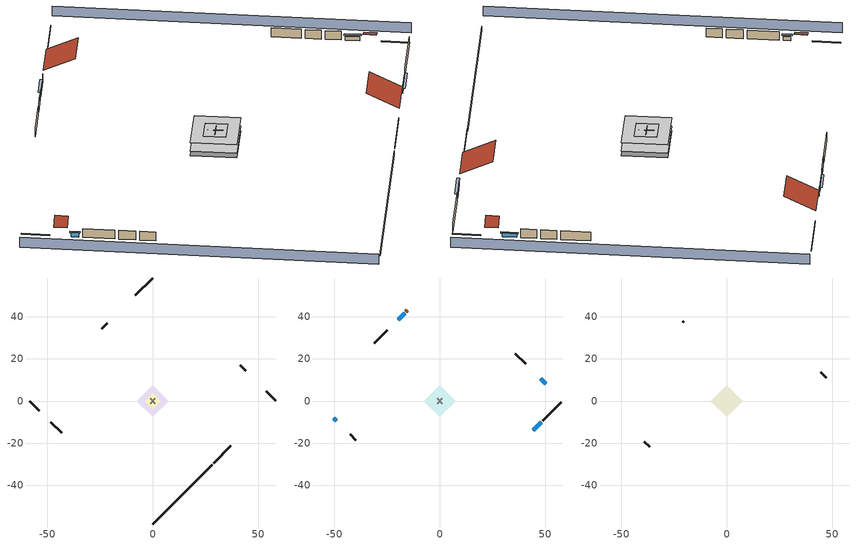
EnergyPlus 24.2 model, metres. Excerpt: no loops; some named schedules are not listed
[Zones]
crawlspace - vented
 floor foundation (Slab2 construction): -7.55,0 0,7.55 7.55,0 0,-7.55 z-0.91
 wall outside (RimJoist1 construction): 28.8,-29.49 37.06,-21.24 z0.3:0.61
 wall outside (RimJoist2 construction): -58.3,0 -53.71,-4.59 z0.3:0.61
 wall outside (RimJoist3 construction): 0,58.3 -8.25,50.04 z0.3:0.61
 wall outside (RimJoist4 construction): 58.3,0 53.71,4.59 z0.3:0.61
 wall foundation (FoundationWall1 construction): 0,-58.3 28.15,-30.15 z-0.91:0.3
garage
 floor foundation (Slab1 construction): -3.66,0 0,3.66 3.66,0 0,-3.66 z0
 wall outside (Wall1 construction): -48.33,-9.97 -43.16,-15.14 z0.3:2.74
 wall outside (Wall12 construction): 43.97,14.33 41.38,16.92 z0.3:2.74
 wall outside (Wall2 construction): -21.56,36.74 -24.15,34.15 z0.3:2.74
 wall to conditioned space (Wall5 construction Reversed): -1.29,-1.29 1.29,1.29 z0.3:2.74
 wall to conditioned space (Wall6 construction Reversed): 1.29,-1.29 -1.29,1.29 z0.3:2.74
conditioned space
 floor to crawlspace - vented (Floor2 construction): -7.55,0 0,7.55 7.55,0 0,-7.55 z0.3
 wall outside (AdiabaticWallConstruction 1): -15.38,42.92 -16.03,42.27 z0.3:2.34
 wall outside (AdiabaticWallConstruction): 44.34,-13.95 48.2,-10.1 z0.3:1.52; -50.23,-8.07 -48.99,-9.31 z0.3:1.49; -16.68,41.62 -19.76,38.53 z0.3:1.46; 50.23,8.07 47.85,10.45 z0.3:1.4
 wall outside (Wall3 construction): 48.86,-9.44 57.64,-0.66 z0.3:2.74
 wall outside (Wall4 construction): -42.5,-15.8 -39.74,-18.55 z0.3:2.74
 wall outside (Wall7 construction): -24.8,33.49 -30.93,27.37 z0.3:2.74
 wall outside (Wall8 construction): 40.72,17.57 35.84,22.45 z0.3:2.74
 window (WindowConstruction): 44.34,-13.95 48.2,-10.1 z0.3:1.52
 window (WindowConstruction 1): -50.23,-8.07 -48.99,-9.31 z0.3:1.49
 window (WindowConstruction 2): -16.68,41.61 -19.76,38.54 z0.3:1.46
 window (WindowConstruction 3): 50.23,8.07 47.85,10.45 z0.3:1.4
 door (Door): -15.38,42.92 -16.02,42.27 z0.3:2.34
attic - vented
 floor to garage (Floor1 construction): -3.66,0 0,3.66 3.66,0 0,-3.66 z2.74
 floor to conditioned space (Floor3 construction Reversed): -7.55,0 0,7.55 7.55,0 0,-7.55 z2.74
 wall outside (Wall10 construction): 47.19,11.11 44.62,13.67 z0.3:2.74
 wall outside (Wall11 construction): -20.42,37.88 -20.9,37.39 z0.3:2.74
 wall outside (Wall9 construction): -39.08,-19.21 -36.52,-21.78 z0.3:2.74
 roof outside (Roof1 construction): 43.69,-14.61,2.74 38.35,-9.27,6.52 32.38,-15.24,6.52 37.72,-20.58,2.74
 roof outside (Roof2 construction): -50.89,-7.41,2.74 -48.95,-5.48,4.11 -51.12,-3.31,4.11 -53.05,-5.25,2.74
 roof outside (Roof3 construction): 50.89,7.41,2.74 48.95,5.48,4.11 51.12,3.31,4.11 53.05,5.25,2.74
 roof outside (Roof4 construction): -14.72,43.57,2.74 -9.52,38.38,6.42 -3.71,44.19,6.42 -8.91,49.38,2.74
shading: -61.53,-3.23 -3.23,-61.53 / 61.53,3.23 3.23,61.53 z0:2.74; 48.42,-9.88 44.13,-14.17 44.56,-14.6 48.85,-10.31 z1.83; -48.77,-9.53 -50.45,-7.85 -50.88,-8.28 -49.2,-9.96 z1.8; -19.98,38.32 -16.47,41.83 -16.9,42.26 -20.41,38.75 z1.77; 47.63,10.66 50.45,7.85 50.88,8.28 48.06,11.1 z1.71
[Building]
Building 1: Terrain=Suburbs
[Site:Location]
Portland Intl Arpt_OR: Latitude {deg}=45.59; Longitude {deg}=-122.6; Time Zone {hr}=-8; Elevation {m}=33; Keep Site Location Information=Yes
[Site:GroundTemperature:Shallow]
10.2558, 8.96328, 8.85977, 9.47314, 11.9355, 14.3863, 16.5111, 17.8571, 17.9714, 16.8767, 14.8061, 12.4304
[Site:WaterMainsTemperature]
Calculation Method=Schedule; Temperature Schedule=mains temperature schedule
[Material] Roughness=Rough; Thermal Absorptance=0.9
Name | Thickness {m} | Conductivity {W/m-K} | Density {kg/m3} | Specific Heat {J/kg-K} | Solar Absorptance | Visible Absorptance
asphalt or fiberglass shingles | 0.00635 | 0.162714 | 1121.4 | 1465.45 | 0.85 | 0.85
ceiling stud and cavity | 0.1397 | 1.39189 | 65.682 | 1177.47 | 0.7 | 0.7
ceiling stud and cavity 1 | 0.1397 | 0.118061 | 65.682 | 1177.47 | 0.7 | 0.7
concrete 4.0 in. | 0.1016 | 1.803125 | 2242.8 | 837.4 | 0.7 | 0.7
concrete 8.0 in. | 0.2032 | 1.803125 | 2242.8 | 837.4 | 0.7 | 0.7
door material | 0.04445 | 0.0612267 | 512.64 | 1214.23 | 0.7 | 0.7
floor covering | 0.0127 | 0.0433444 | 54.468 | 1339.84 | 0.6 | 0.6
floor stud and cavity | 0.1397 | 0.923637 | 92.3553 | 1139.71 | 0.7 | 0.7
furniture material conditioned space 1; furniture material garage 1 | 0.1524 | 0.115458 | 640.8 | 1214.23 | 0.6 | 0.6
gypsum board | 0.0127 | 0.160291 | 801 | 837.4 | 0.6 | 0.6
osb sheathing 0.5 in. | 0.0127 | 0.115458 | 512.64 | 1214.23 | 0.6 | 0.6
osb sheathing 0.5 in. 1; osb sheathing 0.5 in. 2; osb sheathing 0.5 in. 3 | 0.0127 | 0.115458 | 512.64 | 1214.23 | 0.7 | 0.7
osb sheathing 0.75 in. | 0.01905 | 0.115458 | 512.64 | 1214.23 | 0.7 | 0.7
rim joist stud and cavity | 0.0508 | 0.178688 | 50.32683 | 1063.81 | 0.6 | 0.6
roof rigid ins | 0.00281632 | 0.029427 | 32.04 | 1214.23 | 0.7 | 0.7
soil 0.5 in. | 0.0127 | 1.9041 | 1842.3 | 418.7 | 0.7 | 0.7
wall rigid ins | 0.512978 | 0.029427 | 32.04 | 1214.23 | 0.7 | 0.7
wall stud and cavity | 0.1397 | 0.727959 | 139.0536 | 1170.24 | 0.6 | 0.6
wall stud and cavity 1 | 0.1397 | 0.550994 | 139.0536 | 1170.24 | 0.7 | 0.7
wall stud and cavity 2 | 0.1397 | 0.335416 | 139.0536 | 1170.24 | 0.7 | 0.7
wall stud and cavity 3 | 0.0889 | 0.380278 | 52.3479 | 1209.89 | 0.7 | 0.7
wall stud and cavity 4 | 0.0889 | 0.391764 | 83.0341 | 1211.67 | 0.7 | 0.7
wood siding | 0.0254 | 0.102417 | 544.68 | 1172.36 | 0.85 | 0.85
wood siding 1; wood siding 2 | 0.0254 | 0.102417 | 544.68 | 1172.36 | 0.7 | 0.7
[WindowMaterial:SimpleGlazingSystem]
WindowMaterial: U-Factor {W/m2-K}=6.58648; Solar Heat Gain Coefficient=0.76
[Construction]
AdiabaticWallConstruction: wood siding 1, wall rigid ins, wall stud and cavity 3, gypsum board
AdiabaticWallConstruction 1: wood siding 2, wall rigid ins, wall stud and cavity 3, gypsum board
Door: door material
Floor1 construction: ceiling stud and cavity
Floor2 construction: floor stud and cavity, osb sheathing 0.75 in., floor covering
Floor3 construction Reversed: gypsum board, ceiling stud and cavity 1
FoundationWall1 construction: concrete 8.0 in.
furniture construction conditioned space 1: furniture material conditioned space 1
furniture construction garage 1: furniture material garage 1
PartitionWallConstruction: gypsum board, wall stud and cavity 4, gypsum board
RimJoist1 construction; RimJoist2 construction; RimJoist3 construction; RimJoist4 construction: wood siding, rim joist stud and cavity
Roof1 construction; Roof2 construction; Roof3 construction; Roof4 construction: asphalt or fiberglass shingles, roof rigid ins, osb sheathing 0.5 in.
Slab1 construction: concrete 4.0 in.
Slab2 construction: soil 0.5 in.
Wall1 construction; Wall2 construction: wood siding, osb sheathing 0.5 in. 1, wall stud and cavity
Wall10 construction; Wall11 construction; Wall12 construction; Wall9 construction: wood siding, osb sheathing 0.5 in. 3, wall stud and cavity
Wall3 construction; Wall4 construction: wood siding, osb sheathing 0.5 in. 1, wall stud and cavity 1, gypsum board
Wall5 construction Reversed: gypsum board, wall stud and cavity 2, osb sheathing 0.5 in. 2
Wall6 construction Reversed: gypsum board, wall stud and cavity 2, osb sheathing 0.5 in. 3
Wall7 construction; Wall8 construction: wood siding, osb sheathing 0.5 in. 3, wall stud and cavity 1, gypsum board
WindowConstruction; WindowConstruction 1; WindowConstruction 2; WindowConstruction 3: WindowMaterial
[Zone] Multiplier=1; Part of Total Floor Area=Yes
Name | Volume {m3}
attic - vented | 124.583
conditioned space | 278.185
crawlspace - vented | 139.092
garage | 65.242
[Space]
Name | Zone | Volume {m3}
attic - vented 1 | attic - vented | 124.583
conditioned space 1 | conditioned space | 278.185
crawlspace - vented 1 | crawlspace - vented | 139.092
garage 1 | garage | 65.242
[ZoneInfiltration:EffectiveLeakageArea] Schedule=Always On Discrete
Name | Zone or Space | Effective Air Leakage Area {cm2} | Stack Coefficient | Wind Coefficient
infil attic - vented 1 | attic - vented 1 | 4694.23 | 0.000184533 | 3.63581e-05
infil garage 1 | garage 1 | 407.755 | 0.000129147 | 4.64657e-05
[ZoneMixing]
whole house fan mix: Zone or Space=attic - vented; Schedule=Always On Continuous; Design Flow Rate Calculation Method=Flow/Zone; Design Flow Rate {m3/s}=0; Source Zone or Space=conditioned space
[SurfaceProperty:IncidentSolarMultiplier] Incident Solar Multiplier=1; Incident Solar Multiplier Schedule=trans schedule winter=0.85 summer=0.7
Window1; Window2; Window3; Window4
[InternalMass]
Name | Construction | Zone or ZoneList | Space or SpaceList | Surface Area {m2}
furniture mass conditioned space 1 | furniture construction conditioned space 1 | conditioned space | conditioned space 1 | 45.63397
partition wall mass | PartitionWallConstruction | conditioned space | conditioned space 1 | 114.085
furniture mass garage 1 | furniture construction garage 1 | garage | garage 1 | 2.67561
[Lights] Design Level Calculation Method=LightingLevel; Return Air Fraction=0; Fraction Radiant=0.6; Fraction Visible=0.2; Fraction Replaceable=1
Name | Zone or ZoneList or Space or SpaceList | Schedule | Lighting Level {W}
interior lighting | conditioned space 1 | lighting_interior | 243.454
garage lighting | garage 1 | lighting_garage | 10.7676
[People]
occupants: Zone or ZoneList or Space or SpaceList=conditioned space 1; Number of People Schedule=occupants; Number of People Calculation Method=People; Number of People=5; Fraction Radiant=0.314171; Sensible Heat Fraction=0.56303; Activity Level Schedule=occupants activity schedule; Carbon Dioxide Generation Rate {m3/s-W}=0; Enable ASHRAE 55 Comfort Warnings=No; Mean Radiant Temperature Calculation Type=EnclosureAveraged
[ElectricEquipment] Design Level Calculation Method=EquipmentLevel
Name | Zone or ZoneList or Space or SpaceList | Schedule | Design Level {W} | Fraction Latent | Fraction Radiant | Fraction Lost
ceiling fan | conditioned space 1 | ceiling_fan | 16.9448 | 0 | 0.558 | 0
clothes dryer | conditioned space 1 | clothes_dryer | 2800.01 | 0.015 | 0.081 | 0.85
clothes washer | conditioned space 1 | clothes_washer | 247.484 | 0.03 | 0.162 | 0.7
cooking range | conditioned space 1 | cooking_range | 2089.71 | 0.08 | 0.432 | 0.2
dishwasher | conditioned space 1 | dishwasher | 988.537 | 0.3 | 0.18 | 0.4
fridge | conditioned space 1 | fridge schedule | 49.4292 | 0 | 0.6 | 0
mech vent bath fan 0 | conditioned space 1 | mech vent bath fan 0 schedule | 30 | 0 | 0 | 1
mech vent house fan | conditioned space 1 | mech vent house fan schedule | 0 | 0 | 0 | 1
mech vent house fan cfis | conditioned space 1 | mech vent house fan cfis schedule | 0 | 0 | 0 | 0
mech vent range fan 0 | conditioned space 1 | mech vent range fan 0 schedule | 30 | 0 | 0 | 1
misc plug loads | conditioned space 1 | plug_loads_other | 431.697 | 0.021 | 0.558 | 0.049
misc tv | conditioned space 1 | plug_loads_tv | 748.346 | 0 | 0.6 | 0
whole house fan | conditioned space 1 | Always On Discrete | 0 | 0 | 0 | 1
fridge 1 | garage 1 | fridge schedule 1 | 80.4475 | 0 | 0.6 | 0
[OtherEquipment] Zone or ZoneList or Space or SpaceList=conditioned space 1; Design Level Calculation Method=EquipmentLevel
Name | Fuel Type | Schedule | Design Level {W} | Fraction Latent | Fraction Radiant | Fraction Lost
clothes dryer 1 | Electricity | clothes_dryer | 0 | 0.015 | 0.081 | 0.85
cooking range 1 | Electricity | cooking_range | 0 | 0.08 | 0.432 | 0.2
general water use latent | None | general water use schedule | 99.529 | 1 | 0 | 0
general water use sensible | None | general water use schedule | -98.09 | 0 | 0.6 | 0
mech vent house fan latent load; water heater lat | None | Always On Discrete | 0 | 1 | 0 | 0
mech vent house fan sensible load; water heater sens | None | Always On Discrete | 0 | 0 | 0 | 0
water heater energy adjustment1 | Electricity | Always On Discrete | 0.01 | 0 | 0 | 1
[ZoneInfiltration:DesignFlowRate] Schedule=Always On Discrete
Name | Zone or ZoneList or Space or SpaceList | Design Flow Rate Calculation Method | Design Flow Rate {m3/s} | Air Changes per Hour {1/hr} | Constant Term Coefficient | Temperature Term Coefficient | Velocity Term Coefficient | Velocity Squared Term Coefficient
infil flow; natural vent flow; whole house fan flow | conditioned space 1 | Flow/Zone | 0
infil crawlspace - vented 1 | crawlspace - vented 1 | AirChanges/Hour |  | 2.6013 | 1 | 0 | 0 | 0
[SurfaceProperty:ExposedFoundationPerimeter] Exposed Perimeter Calculation Method=TotalExposedPerimeter
Name | Total Exposed Perimeter {m}
Slab2 | 39.80688
Slab1 | 14.6304
[AvailabilityManager:Scheduled]
room ac airloop Availability Manager: Schedule=Always On Discrete
[WaterUse:Equipment]
dishwasher: Peak Flow Rate {m3/s}=8.57887e-06; Flow Rate Fraction Schedule=hot_water_dishwasher
[Foundation:Kiva] Wall Depth Below Slab {m}=0.2032
Name | Initial Indoor Air Temperature {C} | Wall Height Above Grade {m}
Foundation Kiva 1 | 13.4258 | 0.1016
Foundation Kiva 2 | 8.69436 | 0.3048
[Foundation:Kiva:Settings]
Soil Conductivity {W/m-K}=1.9041; Soil Density {kg/m3}=1842.3; Soil Specific Heat {J/kg-K}=418.7; Ground Solar Absorptivity=0.9; Ground Thermal Absorptivity=0.9; Ground Surface Roughness {m}=0.03; Far-Field Width {m}=40; Deep-Ground Boundary Condition=ZeroFlux; Deep-Ground Depth {m}=40; Minimum Cell Dimension {m}=0.2; Maximum Cell Growth Coefficient=3; Simulation Timestep=Timestep
[Exterior:Lights]
exterior lighting: Schedule=exterior lighting schedule; Design Level {W}=6.19068
[EnergyManagementSystem:GlobalVariable]
infil_program_Qfan
infil_program_Qinf
natural_vent_program_Qnv
natural_vent_program_Qwhf
room_ac_airloop_Fan_RTF
[EnergyManagementSystem:Sensor]
Name | Output:Variable or Output:Meter Index Key | Output:Variable or Output:Meter
airflow_gain | infil flow | Infiltration Sensible Heat Gain Energy
airflow_gain_1 | natural vent flow | Infiltration Sensible Heat Gain Energy
airflow_gain_2 | whole house fan flow | Infiltration Sensible Heat Gain Energy
airflow_loss | infil flow | Infiltration Sensible Heat Loss Energy
airflow_loss_1 | natural vent flow | Infiltration Sensible Heat Loss Energy
airflow_loss_2 | whole house fan flow | Infiltration Sensible Heat Loss Energy
clg_load_cond |  | Cooling:EnergyTransfer:Zone:CONDITIONED SPACE
clg_sp_s; clg_sp_s_1 | cooling setpoint | Schedule Value
clothes_dryer_exhaust_0_sch_s | clothes_dryer | Schedule Value
cool_season | cooling season schedule | Schedule Value
fridge_tin_s_1 | garage | Zone Mean Air Temperature
htg_load_cond |  | Heating:EnergyTransfer:Zone:CONDITIONED SPACE
htg_sp_s; htg_sp_s_1 | heating setpoint | Schedule Value
ig_ee_conv | ceiling fan | Electric Equipment Convective Heating Energy
ig_ee_conv_1 | clothes dryer | Electric Equipment Convective Heating Energy
ig_ee_conv_3 | cooking range | Electric Equipment Convective Heating Energy
ig_ee_conv_4 | dishwasher | Electric Equipment Convective Heating Energy
ig_ee_conv_5 | fridge | Electric Equipment Convective Heating Energy
ig_ee_conv_6 | misc plug loads | Electric Equipment Convective Heating Energy
ig_ee_conv_7 | misc tv | Electric Equipment Convective Heating Energy
ig_ee_conv_8 | whole house fan | Electric Equipment Convective Heating Energy
ig_ee_rad | ceiling fan | Electric Equipment Radiant Heating Energy
ig_ee_rad_1 | clothes dryer | Electric Equipment Radiant Heating Energy
ig_ee_rad_3 | cooking range | Electric Equipment Radiant Heating Energy
ig_ee_rad_4 | dishwasher | Electric Equipment Radiant Heating Energy
ig_ee_rad_5 | fridge | Electric Equipment Radiant Heating Energy
ig_ee_rad_6 | misc plug loads | Electric Equipment Radiant Heating Energy
ig_ee_rad_7 | misc tv | Electric Equipment Radiant Heating Energy
ig_ee_rad_8 | whole house fan | Electric Equipment Radiant Heating Energy
ig_lgt_conv | interior lighting | Lights Convective Heating Energy
ig_lgt_rad | interior lighting | Lights Radiant Heating Energy
ig_lgt_vis | interior lighting | Lights Visible Radiation Heating Energy
ig_oe_conv | clothes dryer 1 | Other Equipment Convective Heating Energy
ig_oe_conv_1 | cooking range 1 | Other Equipment Convective Heating Energy
ig_oe_conv_2 | general water use latent | Other Equipment Convective Heating Energy
ig_oe_conv_3 | general water use sensible | Other Equipment Convective Heating Energy
ig_oe_conv_4 | water heater energy adjustment1 | Other Equipment Convective Heating Energy
ig_oe_conv_5 | water heater lat | Other Equipment Convective Heating Energy
ig_oe_conv_6 | water heater sens | Other Equipment Convective Heating Energy
ig_oe_rad | clothes dryer 1 | Other Equipment Radiant Heating Energy
ig_oe_rad_1 | cooking range 1 | Other Equipment Radiant Heating Energy
ig_oe_rad_2 | general water use latent | Other Equipment Radiant Heating Energy
ig_oe_rad_3 | general water use sensible | Other Equipment Radiant Heating Energy
ig_oe_rad_4 | water heater energy adjustment1 | Other Equipment Radiant Heating Energy
ig_oe_rad_5 | water heater lat | Other Equipment Radiant Heating Energy
ig_oe_rad_6 | water heater sens | Other Equipment Radiant Heating Energy
ig_ppl_conv | occupants | People Convective Heating Energy
ig_ppl_rad | occupants | People Radiant Heating Energy
im_conv | furniture mass conditioned space 1 | Surface Inside Face Convection Heat Gain Energy
im_conv_1 | partition wall mass | Surface Inside Face Convection Heat Gain Energy
im_ig | furniture mass conditioned space 1 | Surface Inside Face Internal Gains Radiation Heat Gain Energy
im_ig_1 | partition wall mass | Surface Inside Face Internal Gains Radiation Heat Gain Energy
im_lgt | furniture mass conditioned space 1 | Surface Inside Face Lights Radiation Heat Gain Energy
im_lgt_1 | partition wall mass | Surface Inside Face Lights Radiation Heat Gain Energy
im_sol | furniture mass conditioned space 1 | Surface Inside Face Solar Radiation Heat Gain Energy
im_sol_1 | partition wall mass | Surface Inside Face Solar Radiation Heat Gain Energy
im_surf | furniture mass conditioned space 1 | Surface Inside Face Net Surface Thermal Radiation Heat Gain Energy
im_surf_1 | partition wall mass | Surface Inside Face Net Surface Thermal Radiation Heat Gain Energy
mech_vent_bath_fan_0_sch_s | mech vent bath fan 0 schedule | Schedule Value
mech_vent_range_fan_0_sch_s | mech vent range fan 0 schedule | Schedule Value
mv_conv | mech vent bath fan 0 | Electric Equipment Convective Heating Energy
mv_conv_1 | mech vent house fan | Electric Equipment Convective Heating Energy
mv_conv_2 | mech vent house fan cfis | Electric Equipment Convective Heating Energy
mv_conv_3 | mech vent range fan 0 | Electric Equipment Convective Heating Energy
mv_conv_4 | mech vent house fan latent load | Other Equipment Convective Heating Energy
mv_conv_5 | mech vent house fan sensible load | Other Equipment Convective Heating Energy
mv_rad | mech vent bath fan 0 | Electric Equipment Radiant Heating Energy
mv_rad_1 | mech vent house fan | Electric Equipment Radiant Heating Energy
mv_rad_2 | mech vent house fan cfis | Electric Equipment Radiant Heating Energy
mv_rad_3 | mech vent range fan 0 | Electric Equipment Radiant Heating Energy
mv_rad_4 | mech vent house fan latent load | Other Equipment Radiant Heating Energy
mv_rad_5 | mech vent house fan sensible load | Other Equipment Radiant Heating Energy
natural_vent_s | natural vent schedule | Schedule Value
out_pb_s |  | Site Outdoor Air Barometric Pressure
out_wt_s |  | Site Outdoor Air Humidity Ratio
site_vw_s |  | Site Wind Speed
ss_back_out | Window1 | Surface Window Shortwave from Zone Back Out Window Heat Transfer Rate
ss_back_out_1 | Window2 | Surface Window Shortwave from Zone Back Out Window Heat Transfer Rate
ss_back_out_2 | Window3 | Surface Window Shortwave from Zone Back Out Window Heat Transfer Rate
ss_back_out_3 | Window4 | Surface Window Shortwave from Zone Back Out Window Heat Transfer Rate
ss_conv | Door1 | Surface Inside Face Convection Heat Gain Energy
ss_conv_1 | Window1 | Surface Inside Face Convection Heat Gain Energy
ss_conv_2 | Window2 | Surface Inside Face Convection Heat Gain Energy
ss_conv_3 | Window3 | Surface Inside Face Convection Heat Gain Energy
ss_conv_4 | Window4 | Surface Inside Face Convection Heat Gain Energy
ss_ig | Door1 | Surface Inside Face Internal Gains Radiation Heat Gain Energy
ss_ig_1 | Window1 | Surface Inside Face Internal Gains Radiation Heat Gain Energy
ss_ig_2 | Window2 | Surface Inside Face Internal Gains Radiation Heat Gain Energy
ss_ig_3 | Window3 | Surface Inside Face Internal Gains Radiation Heat Gain Energy
ss_ig_4 | Window4 | Surface Inside Face Internal Gains Radiation Heat Gain Energy
ss_lgt | Door1 | Surface Inside Face Lights Radiation Heat Gain Energy
ss_sol | Door1 | Surface Inside Face Solar Radiation Heat Gain Energy
ss_surf | Door1 | Surface Inside Face Net Surface Thermal Radiation Heat Gain Energy
ss_surf_1 | Window1 | Surface Inside Face Net Surface Thermal Radiation Heat Gain Energy
ss_surf_2 | Window2 | Surface Inside Face Net Surface Thermal Radiation Heat Gain Energy
ss_surf_3 | Window3 | Surface Inside Face Net Surface Thermal Radiation Heat Gain Energy
ss_surf_4 | Window4 | Surface Inside Face Net Surface Thermal Radiation Heat Gain Energy
ss_trans_in | Window1 | Surface Window Transmitted Solar Radiation Rate
ss_trans_in_1 | Window2 | Surface Window Transmitted Solar Radiation Rate
ss_trans_in_2 | Window3 | Surface Window Transmitted Solar Radiation Rate
ss_trans_in_3 | Window4 | Surface Window Transmitted Solar Radiation Rate
ss_trans_out | Window1 | Surface Inside Face Initial Transmitted Diffuse Transmitted Out Window Solar Radiation Rate
ss_trans_out_1 | Window2 | Surface Inside Face Initial Transmitted Diffuse Transmitted Out Window Solar Radiation Rate
ss_trans_out_2 | Window3 | Surface Inside Face Initial Transmitted Diffuse Transmitted Out Window Solar Radiation Rate
ss_trans_out_3 | Window4 | Surface Inside Face Initial Transmitted Diffuse Transmitted Out Window Solar Radiation Rate
s_conv | Floor2 | Surface Inside Face Convection Heat Gain Energy
s_conv_1 | Floor3 | Surface Inside Face Convection Heat Gain Energy
s_conv_2 | Wall3 | Surface Inside Face Convection Heat Gain Energy
s_conv_3 | Wall4 | Surface Inside Face Convection Heat Gain Energy
s_conv_4 | Wall5 | Surface Inside Face Convection Heat Gain Energy
s_conv_5 | Wall6 | Surface Inside Face Convection Heat Gain Energy
s_conv_6 | Wall7 | Surface Inside Face Convection Heat Gain Energy
s_conv_7 | Wall8 | Surface Inside Face Convection Heat Gain Energy
s_ig | Floor2 | Surface Inside Face Internal Gains Radiation Heat Gain Energy
s_ig_1 | Floor3 | Surface Inside Face Internal Gains Radiation Heat Gain Energy
s_ig_2 | Wall3 | Surface Inside Face Internal Gains Radiation Heat Gain Energy
s_ig_3 | Wall4 | Surface Inside Face Internal Gains Radiation Heat Gain Energy
s_ig_4 | Wall5 | Surface Inside Face Internal Gains Radiation Heat Gain Energy
s_ig_5 | Wall6 | Surface Inside Face Internal Gains Radiation Heat Gain Energy
s_ig_6 | Wall7 | Surface Inside Face Internal Gains Radiation Heat Gain Energy
s_ig_7 | Wall8 | Surface Inside Face Internal Gains Radiation Heat Gain Energy
s_lgt | Floor2 | Surface Inside Face Lights Radiation Heat Gain Energy
s_lgt_1 | Floor3 | Surface Inside Face Lights Radiation Heat Gain Energy
s_lgt_2 | Wall3 | Surface Inside Face Lights Radiation Heat Gain Energy
s_lgt_3 | Wall4 | Surface Inside Face Lights Radiation Heat Gain Energy
s_lgt_4 | Wall5 | Surface Inside Face Lights Radiation Heat Gain Energy
s_lgt_5 | Wall6 | Surface Inside Face Lights Radiation Heat Gain Energy
s_lgt_6 | Wall7 | Surface Inside Face Lights Radiation Heat Gain Energy
s_lgt_7 | Wall8 | Surface Inside Face Lights Radiation Heat Gain Energy
s_sol | Floor2 | Surface Inside Face Solar Radiation Heat Gain Energy
s_sol_1 | Floor3 | Surface Inside Face Solar Radiation Heat Gain Energy
s_sol_2 | Wall3 | Surface Inside Face Solar Radiation Heat Gain Energy
s_sol_3 | Wall4 | Surface Inside Face Solar Radiation Heat Gain Energy
s_sol_4 | Wall5 | Surface Inside Face Solar Radiation Heat Gain Energy
s_sol_5 | Wall6 | Surface Inside Face Solar Radiation Heat Gain Energy
s_sol_6 | Wall7 | Surface Inside Face Solar Radiation Heat Gain Energy
s_sol_7 | Wall8 | Surface Inside Face Solar Radiation Heat Gain Energy
s_surf | Floor2 | Surface Inside Face Net Surface Thermal Radiation Heat Gain Energy
s_surf_1 | Floor3 | Surface Inside Face Net Surface Thermal Radiation Heat Gain Energy
s_surf_2 | Wall3 | Surface Inside Face Net Surface Thermal Radiation Heat Gain Energy
s_surf_3 | Wall4 | Surface Inside Face Net Surface Thermal Radiation Heat Gain Energy
s_surf_4 | Wall5 | Surface Inside Face Net Surface Thermal Radiation Heat Gain Energy
s_surf_5 | Wall6 | Surface Inside Face Net Surface Thermal Radiation Heat Gain Energy
s_surf_6 | Wall7 | Surface Inside Face Net Surface Thermal Radiation Heat Gain Energy
s_surf_7 | Wall8 | Surface Inside Face Net Surface Thermal Radiation Heat Gain Energy
water_heater_T_set | water heater setpoint | Schedule Value
[EnergyManagementSystem:Actuator]
Name | Actuated Component Unique | Actuated Component Type | Actuated Component Control Type
fridge_schedule_1_act | fridge schedule 1 | Schedule:Constant | Schedule Value
fridge_schedule_act | fridge schedule | Schedule:Constant | Schedule Value
infil_flow_act | infil flow | Zone Infiltration | Air Exchange Flow Rate
mech_vent_house_fan_cfis_act | mech vent house fan cfis | ElectricEquipment | Electricity Rate
mech_vent_house_fan_latent_load_act | mech vent house fan latent load | OtherEquipment | Power Level
mech_vent_house_fan_sensible_load_act | mech vent house fan sensible load | OtherEquipment | Power Level
natural_vent_flow_act | natural vent flow | Zone Infiltration | Air Exchange Flow Rate
water_heater_HPWHSchedOverride | water heater setpoint | Schedule:Constant | Schedule Value
